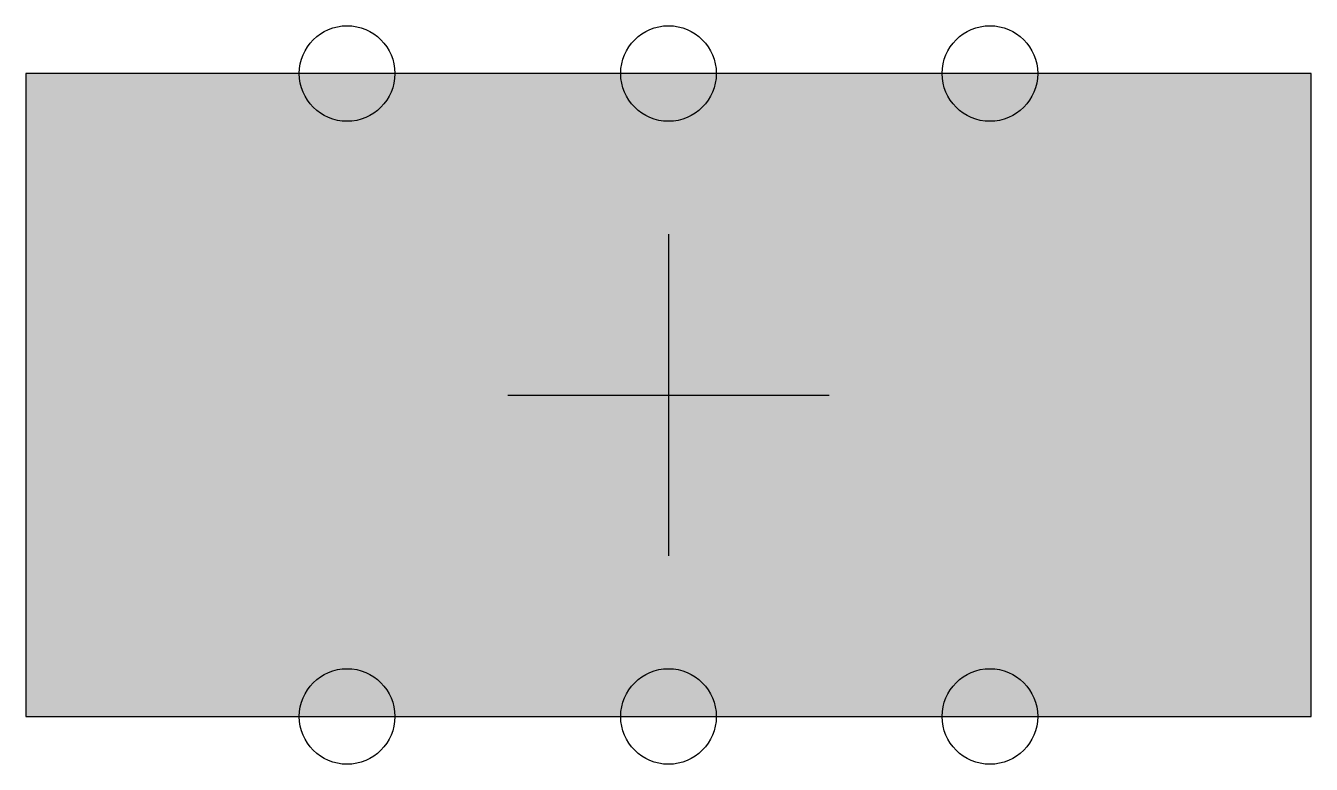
# Model space of a CAD drawing. Header units: inches. Extents: x -0.2 to 0.2, y -0.115 to 0.115.
import ezdxf

# ---------------------------------------------------------------- set-up
doc = ezdxf.new("R2010")
doc.units = ezdxf.units.IN
doc.layers.add('hrany', color=255, linetype='Continuous')
doc.layers.add('piny', color=3, linetype='Continuous')

msp = doc.modelspace()

# ---------------------------------------------------------------- hatches: boundary and pattern name
at = {"layer": 'hrany', "lineweight": -3}
h = msp.add_hatch(color=256, dxfattribs=at)
h.dxf.hatch_style = 1
h.paths.add_polyline_path([(0.2, -0.1), (0.2, 0.1), (-0.2, 0.1), (-0.2, -0.1)])

# ---------------------------------------------------------------- linework, layer by layer
msp.add_lwpolyline([(-0.2, -0.1), (0.2, -0.1), (0.2, 0.1), (-0.2, 0.1)], close=True, dxfattribs=at)
at = {"layer": 'piny', "lineweight": -3}
for p, q in [((0, 0.05), (0, -0.05)), ((-0.05, 0), (0.05, 0))]:
    msp.add_line(p, q, dxfattribs=at)
for centre in [(-0.1, 0.1), (0, 0.1), (0.1, 0.1), (-0.1, -0.1), (0, -0.1), (0.1, -0.1)]:
    msp.add_circle(centre, 0.01487, dxfattribs=at)

doc.saveas('drawing.dxf')
